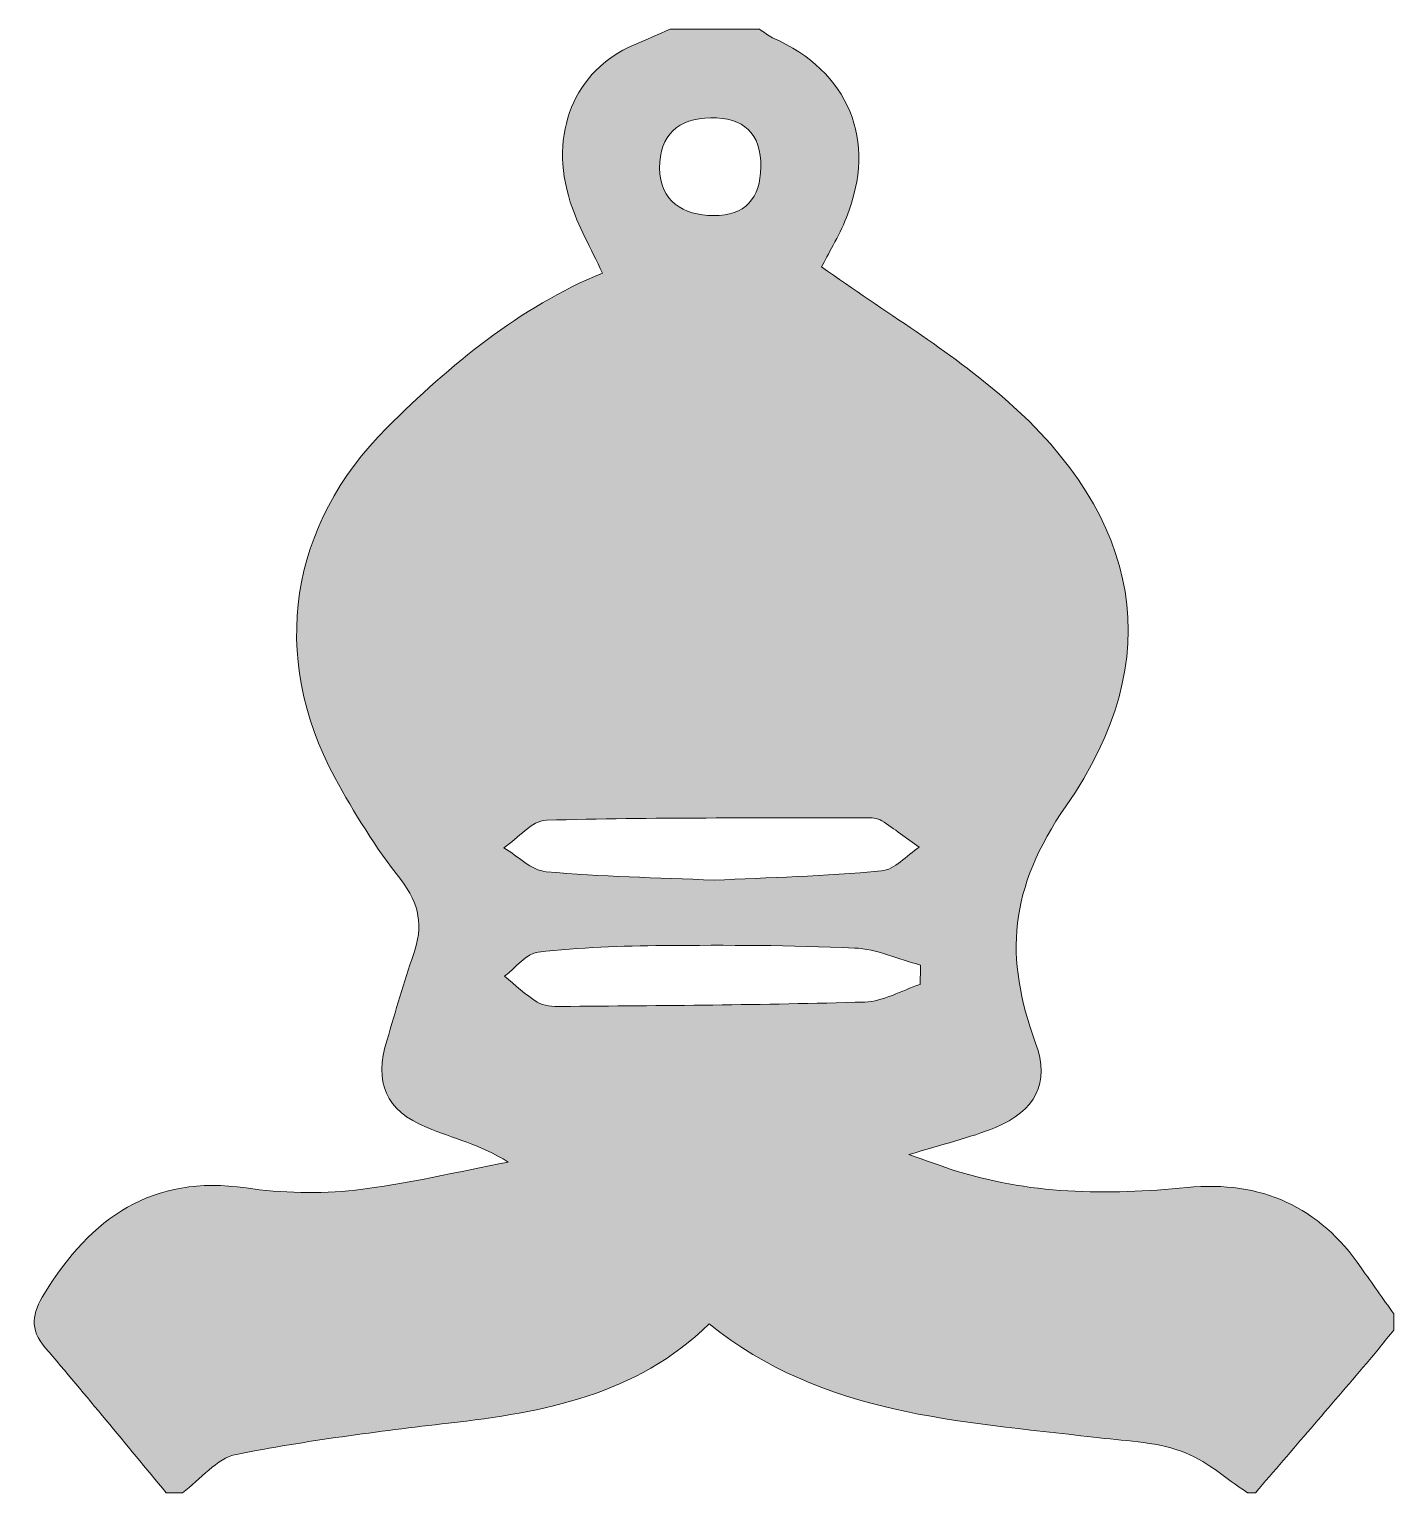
# Model space of a CAD drawing. Header units: inches. Extents: x 189 to 1842, y -1899 to -127.
import ezdxf

# ---------------------------------------------------------------- set-up
doc = ezdxf.new("R2010")
doc.units = ezdxf.units.IN
doc.header["$MEASUREMENT"] = 0
doc.layers.add('Layer 1', color=7, linetype='Continuous')

msp = doc.modelspace()

# ---------------------------------------------------------------- hatches: boundary and pattern name
at = {"layer": 'Layer 1', "true_color": 0xffffff}
h = msp.add_hatch(color=7, dxfattribs=at)
h.dxf.hatch_style = 2
edge = h.paths.add_edge_path()
edge.add_spline(control_points=[(1674.2, -1898.8), (1670.9, -1898.8), (1667.6, -1898.8), (1664.4, -1898.8), (1637.8, -1881.5), (1613.2, -1858.5), (1584.1, -1848.4), (1550.8, -1836.7), (1513.6, -1835.8), (1478, -1831.6), (1315.9, -1812.1), (1150.3, -1805.3), (1012.5, -1694.5), (924, -1781), (812.2, -1801.3), (697, -1814.6), (611, -1824.5), (524.9, -1835.8), (440, -1852.4), (416.1, -1857.1), (396.4, -1882.8), (374.7, -1898.8), (368.2, -1898.8), (361.6, -1898.8), (355, -1898.8), (306.3, -1840.2), (258.1, -1781.2), (208.6, -1723.2), (189.2, -1700.5), (192.6, -1681.7), (207.5, -1657.6), (264, -1566.1), (338, -1513.2), (451.7, -1529.8), (495.2, -1536.1), (540.6, -1537.4), (584.2, -1532.4), (646.4, -1525.2), (707.6, -1510.2), (769.3, -1498.5), (735.3, -1477.3), (702, -1469.6), (670.9, -1456.7), (620.2, -1435.5), (606.6, -1402.8), (622.5, -1350.3), (633, -1315.8), (642.7, -1281), (654.6, -1247), (666.5, -1213.3), (662.1, -1186), (639.1, -1156.5), (608.9, -1118), (582.6, -1075.8), (559.3, -1032.8), (479.6, -885.3), (504, -726.8), (622.6, -609.1), (699.6, -532.6), (782.3, -463.8), (883.2, -422), (869.4, -392), (853.8, -365), (844.4, -336), (817.6, -253.3), (849.8, -176.2), (921, -146.1), (935.9, -139.8), (950.6, -133.3), (965.4, -126.8), (1001.5, -126.8), (1037.6, -126.8), (1073.7, -126.8), (1078.9, -130.3), (1083.8, -134.6), (1089.4, -137.1), (1181.6, -177.6), (1216.5, -261.1), (1178.8, -354.7), (1169.3, -378.3), (1155.9, -400.3), (1148.7, -414.5), (1225.5, -469.2), (1303.2, -515.7), (1370.5, -574.3), (1535.5, -718), (1569.3, -888.5), (1444.8, -1067.3), (1375.4, -1167), (1369.8, -1250.8), (1407.9, -1354.4), (1426, -1403.3), (1407.2, -1436.6), (1359.2, -1456.5), (1328, -1469.3), (1294.7, -1477), (1254.4, -1489.5), (1275.6, -1496.8), (1290, -1502), (1304.5, -1506.9), (1398.3, -1538.1), (1494.6, -1538.7), (1591.3, -1529.3), (1681.2, -1520.6), (1751.2, -1552.3), (1802.3, -1626.6), (1815.2, -1645.3), (1828.5, -1663.7), (1841.6, -1682.3), (1841.6, -1688.8), (1841.6, -1695.4), (1841.6, -1702), (1830.5, -1715.4), (1819.8, -1729.2), (1808.5, -1742.4), (1763.8, -1794.6), (1719, -1846.7), (1674.2, -1898.8)], knot_values=[0, 0, 0, 0, 1, 1, 1, 2, 2, 2, 3, 3, 3, 4, 4, 4, 5, 5, 5, 6, 6, 6, 7, 7, 7, 8, 8, 8, 9, 9, 9, 10, 10, 10, 11, 11, 11, 12, 12, 12, 13, 13, 13, 14, 14, 14, 15, 15, 15, 16, 16, 16, 17, 17, 17, 18, 18, 18, 19, 19, 19, 20, 20, 20, 21, 21, 21, 22, 22, 22, 23, 23, 23, 24, 24, 24, 25, 25, 25, 26, 26, 26, 27, 27, 27, 28, 28, 28, 29, 29, 29, 30, 30, 30, 31, 31, 31, 32, 32, 32, 33, 33, 33, 34, 34, 34, 35, 35, 35, 36, 36, 36, 37, 37, 37, 38, 38, 38, 39, 39, 39, 39], degree=3, periodic=1)
edge = h.paths.add_edge_path()
edge.add_spline(control_points=[(1267.9, -1283.4), (1268.2, -1275.6), (1268.4, -1267.8), (1268.6, -1260), (1241.9, -1252.8), (1215.4, -1240.5), (1188.4, -1239.3), (1111.5, -1235.8), (1034.4, -1235.7), (957.4, -1236.3), (906.7, -1236.7), (855.8, -1238.5), (805.5, -1244.3), (791, -1245.9), (778.3, -1263.3), (764.8, -1273.5), (777.9, -1284.1), (790.1, -1296.1), (804.4, -1304.8), (812.2, -1309.5), (823.4, -1310.2), (833, -1310.1), (955.7, -1308.9), (1078.3, -1308.3), (1200.9, -1304.7), (1223.4, -1304.1), (1245.6, -1290.8), (1267.9, -1283.4)], knot_values=[0, 0, 0, 0, 1, 1, 1, 2, 2, 2, 3, 3, 3, 4, 4, 4, 5, 5, 5, 6, 6, 6, 7, 7, 7, 8, 8, 8, 9, 9, 9, 9], degree=3, periodic=1)
edge = h.paths.add_edge_path()
edge.add_spline(control_points=[(1018.9, -1157.2), (1084.2, -1154), (1152.9, -1152.3), (1221.1, -1146), (1237.1, -1144.5), (1251.5, -1127.3), (1266.7, -1117.3), (1251.7, -1106.5), (1237.1, -1095), (1221.5, -1085.1), (1216.4, -1081.9), (1208.8, -1081.5), (1202.4, -1081.5), (1073.4, -1081.9), (944.4, -1081.1), (815.4, -1084.5), (798, -1085), (781.1, -1106.3), (763.9, -1117.9), (780.9, -1128), (797.3, -1145.2), (815, -1146.9), (881.7, -1153), (948.7, -1154.1), (1018.9, -1157.2)], knot_values=[0, 0, 0, 0, 1, 1, 1, 2, 2, 2, 3, 3, 3, 4, 4, 4, 5, 5, 5, 6, 6, 6, 7, 7, 7, 8, 8, 8, 8], degree=3, periodic=1)
edge = h.paths.add_edge_path()
edge.add_spline(control_points=[(1075.2, -294), (1075.8, -252.7), (1054, -233.6), (1014.4, -234), (974.9, -234.4), (952.1, -255.4), (952.6, -294.8), (953.1, -335.7), (980.7, -351.9), (1017.9, -352.5), (1056.3, -353), (1074.5, -331.4), (1075.2, -294)], knot_values=[0, 0, 0, 0, 1, 1, 1, 2, 2, 2, 3, 3, 3, 4, 4, 4, 4], degree=3, periodic=1)

# ---------------------------------------------------------------- linework, layer by layer
at = {"layer": 'Layer 1', "lineweight": 0}
for points, knots in [([(1674.2, -1898.8), (1670.9, -1898.8), (1667.6, -1898.8), (1664.4, -1898.8), (1637.8, -1881.5), (1613.2, -1858.5), (1584.1, -1848.4), (1550.8, -1836.7), (1513.6, -1835.8), (1478, -1831.6), (1315.9, -1812.1), (1150.3, -1805.3), (1012.5, -1694.5), (924, -1781), (812.2, -1801.3), (697, -1814.6), (611, -1824.5), (524.9, -1835.8), (440, -1852.4), (416.1, -1857.1), (396.4, -1882.8), (374.7, -1898.8), (368.2, -1898.8), (361.6, -1898.8), (355, -1898.8), (306.3, -1840.2), (258.1, -1781.2), (208.6, -1723.2), (189.2, -1700.5), (192.6, -1681.7), (207.5, -1657.6), (264, -1566.1), (338, -1513.2), (451.7, -1529.8), (495.2, -1536.1), (540.6, -1537.4), (584.2, -1532.4), (646.4, -1525.2), (707.6, -1510.2), (769.3, -1498.5), (735.3, -1477.3), (702, -1469.6), (670.9, -1456.7), (620.2, -1435.5), (606.6, -1402.8), (622.5, -1350.3), (633, -1315.8), (642.7, -1281), (654.6, -1247), (666.5, -1213.3), (662.1, -1186), (639.1, -1156.5), (608.9, -1118), (582.6, -1075.8), (559.3, -1032.8), (479.6, -885.3), (504, -726.8), (622.6, -609.1), (699.6, -532.6), (782.3, -463.8), (883.2, -422), (869.4, -392), (853.8, -365), (844.4, -336), (817.6, -253.3), (849.8, -176.2), (921, -146.1), (935.9, -139.8), (950.6, -133.3), (965.4, -126.8), (1001.5, -126.8), (1037.6, -126.8), (1073.7, -126.8), (1078.9, -130.3), (1083.8, -134.6), (1089.4, -137.1), (1181.6, -177.6), (1216.5, -261.1), (1178.8, -354.7), (1169.3, -378.3), (1155.9, -400.3), (1148.7, -414.5), (1225.5, -469.2), (1303.2, -515.7), (1370.5, -574.3), (1535.5, -718), (1569.3, -888.5), (1444.8, -1067.3), (1375.4, -1167), (1369.8, -1250.8), (1407.9, -1354.4), (1426, -1403.3), (1407.2, -1436.6), (1359.2, -1456.5), (1328, -1469.3), (1294.7, -1477), (1254.4, -1489.5), (1275.6, -1496.8), (1290, -1502), (1304.5, -1506.9), (1398.3, -1538.1), (1494.6, -1538.7), (1591.3, -1529.3), (1681.2, -1520.6), (1751.2, -1552.3), (1802.3, -1626.6), (1815.2, -1645.3), (1828.5, -1663.7), (1841.6, -1682.3), (1841.6, -1688.8), (1841.6, -1695.4), (1841.6, -1702), (1830.5, -1715.4), (1819.8, -1729.2), (1808.5, -1742.4), (1763.8, -1794.6), (1719, -1846.7), (1674.2, -1898.8)], [0, 0, 0, 0, 1, 1, 1, 2, 2, 2, 3, 3, 3, 4, 4, 4, 5, 5, 5, 6, 6, 6, 7, 7, 7, 8, 8, 8, 9, 9, 9, 10, 10, 10, 11, 11, 11, 12, 12, 12, 13, 13, 13, 14, 14, 14, 15, 15, 15, 16, 16, 16, 17, 17, 17, 18, 18, 18, 19, 19, 19, 20, 20, 20, 21, 21, 21, 22, 22, 22, 23, 23, 23, 24, 24, 24, 25, 25, 25, 26, 26, 26, 27, 27, 27, 28, 28, 28, 29, 29, 29, 30, 30, 30, 31, 31, 31, 32, 32, 32, 33, 33, 33, 34, 34, 34, 35, 35, 35, 36, 36, 36, 37, 37, 37, 38, 38, 38, 39, 39, 39, 39]), ([(1075.2, -294), (1075.8, -252.7), (1054, -233.6), (1014.4, -234), (974.9, -234.4), (952.1, -255.4), (952.6, -294.8), (953.1, -335.7), (980.7, -351.9), (1017.9, -352.5), (1056.3, -353), (1074.5, -331.4), (1075.2, -294)], [0, 0, 0, 0, 1, 1, 1, 2, 2, 2, 3, 3, 3, 4, 4, 4, 4]), ([(1018.9, -1157.2), (1084.2, -1154), (1152.9, -1152.3), (1221.1, -1146), (1237.1, -1144.5), (1251.5, -1127.3), (1266.7, -1117.3), (1251.7, -1106.5), (1237.1, -1095), (1221.5, -1085.1), (1216.4, -1081.9), (1208.8, -1081.5), (1202.4, -1081.5), (1073.4, -1081.9), (944.4, -1081.1), (815.4, -1084.5), (798, -1085), (781.1, -1106.3), (763.9, -1117.9), (780.9, -1128), (797.3, -1145.2), (815, -1146.9), (881.7, -1153), (948.7, -1154.1), (1018.9, -1157.2)], [0, 0, 0, 0, 1, 1, 1, 2, 2, 2, 3, 3, 3, 4, 4, 4, 5, 5, 5, 6, 6, 6, 7, 7, 7, 8, 8, 8, 8]), ([(1267.9, -1283.4), (1268.2, -1275.6), (1268.4, -1267.8), (1268.6, -1260), (1241.9, -1252.8), (1215.4, -1240.5), (1188.4, -1239.3), (1111.5, -1235.8), (1034.4, -1235.7), (957.4, -1236.3), (906.7, -1236.7), (855.8, -1238.5), (805.5, -1244.3), (791, -1245.9), (778.3, -1263.3), (764.8, -1273.5), (777.9, -1284.1), (790.1, -1296.1), (804.4, -1304.8), (812.2, -1309.5), (823.4, -1310.2), (833, -1310.1), (955.7, -1308.9), (1078.3, -1308.3), (1200.9, -1304.7), (1223.4, -1304.1), (1245.6, -1290.8), (1267.9, -1283.4)], [0, 0, 0, 0, 1, 1, 1, 2, 2, 2, 3, 3, 3, 4, 4, 4, 5, 5, 5, 6, 6, 6, 7, 7, 7, 8, 8, 8, 9, 9, 9, 9])]:
    msp.add_open_spline(points, degree=3, knots=knots, dxfattribs=at)

doc.saveas('drawing.dxf')
